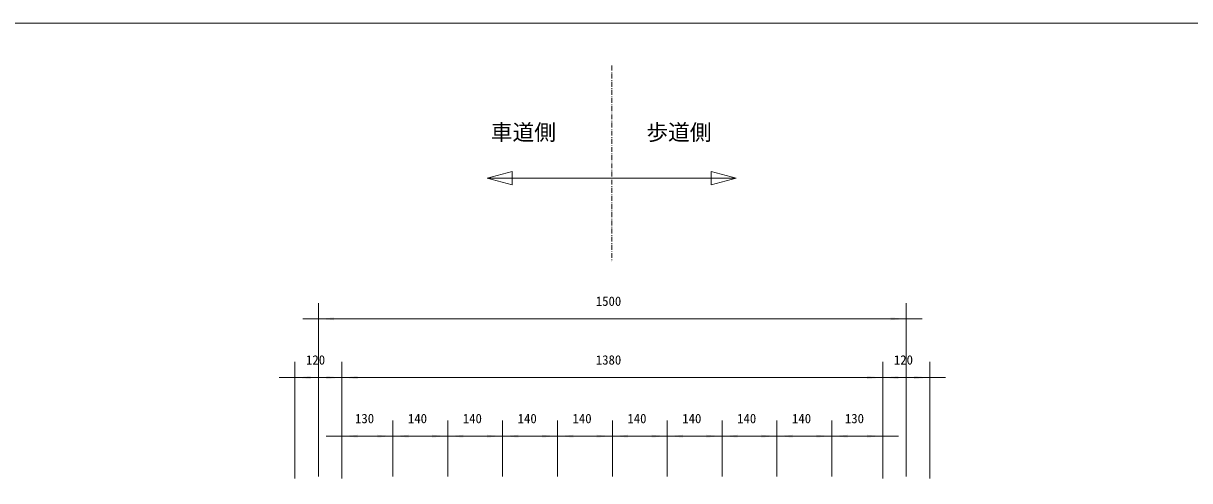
# Model space of a CAD drawing. Units: millimetres, scale not verified. Extents: x -3900 to 3900, y -2750 to 2750.
# Drawn here: x -2299 to 677, y 1582 to 2750 of the extents above; entities that cross this region are included whole.
import ezdxf
from ezdxf.enums import TextEntityAlignment as Align

# ---------------------------------------------------------------- set-up
doc = ezdxf.new("R2010")
doc.units = ezdxf.units.MM
doc.header["$LTSCALE"] = 20
doc.linetypes.add('USER6', pattern=[1.041641, 0.625, -0.208282, 0.069427, -0.138931])
doc.layers.add('0-1_IMPORTED', color=30, linetype='Continuous', lineweight=18)
doc.styles.add('ＭＳ ゴシック', font='')
doc.styles.get('ＭＳ ゴシック').set_extended_font_data('MS Gothic')

msp = doc.modelspace()

# ---------------------------------------------------------------- linework, layer by layer
at = {"layer": '0-1_IMPORTED', "linetype": 'USER6'}
msp.add_line((-797.77, 2642.29), (-797.77, 2142.29), dxfattribs=at)
at = {"layer": '0-1_IMPORTED'}
msp.add_line((-1115.27, 2354.79), (-480.27, 2354.79), dxfattribs=at)
at = {"layer": '0-1_IMPORTED', "color": 1}
for p, q in [((-1546, 1592.55), (-1546, 2035.2)), ((-46, 1592.55), (-46, 2035.2)), ((-1586, 1995.2), (-1546, 1995.2)), ((-1546, 1995.2), (-46, 1995.2)), ((-46, 1995.2), (-6, 1995.2)), ((-1606, 1587.55), (-1606, 1885.2)), ((-1486, 1587.55), (-1486, 1885.2)), ((-1486, 1587.55), (-1486, 1885.2)), ((-106, 1587.55), (-106, 1885.2)), ((-106, 1587.55), (-106, 1885.2)), ((14, 1587.55), (14, 1885.2)), ((-1646, 1845.2), (-1606, 1845.2)), ((-1606, 1845.2), (-1486, 1845.2)), ((-1526, 1845.2), (-1486, 1845.2)), ((-1486, 1845.2), (-1446, 1845.2)), ((-1486, 1845.2), (-106, 1845.2)), ((-146, 1845.2), (-106, 1845.2)), ((-106, 1845.2), (-66, 1845.2)), ((-106, 1845.2), (14, 1845.2)), ((14, 1845.2), (54, 1845.2)), ((-1486, 1647.55), (-1486, 1735.55)), ((-1356, 1592.55), (-1356, 1735.55)), ((-1356, 1592.55), (-1356, 1735.55)), ((-1216, 1592.55), (-1216, 1735.55)), ((-1216, 1592.55), (-1216, 1735.55)), ((-1076, 1592.55), (-1076, 1735.55)), ((-1076, 1592.55), (-1076, 1735.55)), ((-936, 1592.55), (-936, 1735.55)), ((-936, 1592.55), (-936, 1735.55)), ((-796, 1592.55), (-796, 1735.55)), ((-796, 1592.55), (-796, 1735.55)), ((-656, 1592.55), (-656, 1735.55)), ((-656, 1592.55), (-656, 1735.55)), ((-516, 1592.55), (-516, 1735.55)), ((-516, 1592.55), (-516, 1735.55)), ((-376, 1592.55), (-376, 1735.55)), ((-376, 1592.55), (-376, 1735.55)), ((-236, 1592.55), (-236, 1735.55)), ((-236, 1592.55), (-236, 1735.55)), ((-106, 1647.55), (-106, 1735.55)), ((-1526, 1695.55), (-1486, 1695.55)), ((-1486, 1695.55), (-1356, 1695.55)), ((-1396, 1695.55), (-1356, 1695.55)), ((-1356, 1695.55), (-1316, 1695.55)), ((-1356, 1695.55), (-1216, 1695.55)), ((-1256, 1695.55), (-1216, 1695.55)), ((-1216, 1695.55), (-1176, 1695.55)), ((-1216, 1695.55), (-1076, 1695.55)), ((-1116, 1695.55), (-1076, 1695.55)), ((-1076, 1695.55), (-1036, 1695.55)), ((-1076, 1695.55), (-936, 1695.55)), ((-976, 1695.55), (-936, 1695.55)), ((-936, 1695.55), (-896, 1695.55)), ((-936, 1695.55), (-796, 1695.55)), ((-836, 1695.55), (-796, 1695.55)), ((-796, 1695.55), (-756, 1695.55)), ((-796, 1695.55), (-656, 1695.55)), ((-696, 1695.55), (-656, 1695.55)), ((-656, 1695.55), (-616, 1695.55)), ((-656, 1695.55), (-516, 1695.55)), ((-556, 1695.55), (-516, 1695.55)), ((-516, 1695.55), (-476, 1695.55)), ((-516, 1695.55), (-376, 1695.55)), ((-416, 1695.55), (-376, 1695.55)), ((-376, 1695.55), (-336, 1695.55)), ((-376, 1695.55), (-236, 1695.55)), ((-276, 1695.55), (-236, 1695.55)), ((-236, 1695.55), (-196, 1695.55)), ((-236, 1695.55), (-106, 1695.55)), ((-106, 1695.55), (-66, 1695.55))]:
    msp.add_line(p, q, dxfattribs=at)
at = {"layer": '0-1_IMPORTED'}
for points in [[(-3900, 2750), (3900, 2750), (3900, -2750), (-3900, -2750)], [(-1115.27, 2354.79), (-1051.77, 2371.81), (-1051.77, 2337.78)], [(-480.27, 2354.79), (-543.77, 2337.78), (-543.77, 2371.81)]]:
    msp.add_lwpolyline(points, close=True, dxfattribs=at)
at = {"layer": '0-1_IMPORTED', "color": 1}
for points in [[(-1546, 1995.2), (-1506, 1998.7), (-1506, 1991.7)], [(-46, 1995.2), (-86, 1991.7), (-86, 1998.7)], [(-1606, 1845.2), (-1566, 1848.7), (-1566, 1841.7)], [(-1486, 1845.2), (-1526, 1841.7), (-1526, 1848.7)], [(-1486, 1845.2), (-1446, 1848.7), (-1446, 1841.7)], [(-106, 1845.2), (-146, 1841.7), (-146, 1848.7)], [(-106, 1845.2), (-66, 1848.7), (-66, 1841.7)], [(14, 1845.2), (-26, 1841.7), (-26, 1848.7)], [(-1486, 1695.55), (-1446, 1699.05), (-1446, 1692.05)], [(-1356, 1695.55), (-1396, 1692.05), (-1396, 1699.05)], [(-1356, 1695.55), (-1316, 1699.05), (-1316, 1692.05)], [(-1216, 1695.55), (-1256, 1692.05), (-1256, 1699.05)], [(-1216, 1695.55), (-1176, 1699.05), (-1176, 1692.05)], [(-1076, 1695.55), (-1116, 1692.05), (-1116, 1699.05)], [(-1076, 1695.55), (-1036, 1699.05), (-1036, 1692.05)], [(-936, 1695.55), (-976, 1692.05), (-976, 1699.05)], [(-936, 1695.55), (-896, 1699.05), (-896, 1692.05)], [(-796, 1695.55), (-836, 1692.05), (-836, 1699.05)], [(-796, 1695.55), (-756, 1699.05), (-756, 1692.05)], [(-656, 1695.55), (-696, 1692.05), (-696, 1699.05)], [(-656, 1695.55), (-616, 1699.05), (-616, 1692.05)], [(-516, 1695.55), (-556, 1692.05), (-556, 1699.05)], [(-516, 1695.55), (-476, 1699.05), (-476, 1692.05)], [(-376, 1695.55), (-416, 1692.05), (-416, 1699.05)], [(-376, 1695.55), (-336, 1699.05), (-336, 1692.05)], [(-236, 1695.55), (-276, 1692.05), (-276, 1699.05)], [(-236, 1695.55), (-196, 1699.05), (-196, 1692.05)], [(-106, 1695.55), (-146, 1692.05), (-146, 1699.05)]]:
    msp.add_solid(points, dxfattribs=at)

# ---------------------------------------------------------------- texts
at = {"layer": '0-1_IMPORTED', "color": 7, "style": 'ＭＳ ゴシック'}
for s, height, p in [('車道側', 40.7, (-1106.35, 2439.07)), ('歩道側', 40.7, (-709.53, 2439.07)), ('1500', 23.88, (-838.33, 2021.13)), ('120', 23.88, (-1577.75, 1871.13)), ('1380', 23.88, (-838.33, 1871.13)), ('120', 23.88, (-77.75, 1871.13)), ('130', 23.88, (-1452.75, 1721.48)), ('140', 23.88, (-1317.75, 1721.48)), ('140', 23.88, (-1177.75, 1721.48)), ('140', 23.88, (-1037.75, 1721.48)), ('140', 23.88, (-897.75, 1721.48)), ('140', 23.88, (-757.75, 1721.48)), ('140', 23.88, (-617.75, 1721.48)), ('140', 23.88, (-477.75, 1721.48)), ('140', 23.88, (-337.75, 1721.48)), ('130', 23.88, (-202.75, 1721.48))]:
    msp.add_text(s, height=height, dxfattribs=at).set_placement(p, align=Align.BOTTOM_LEFT)

doc.saveas('drawing.dxf')
